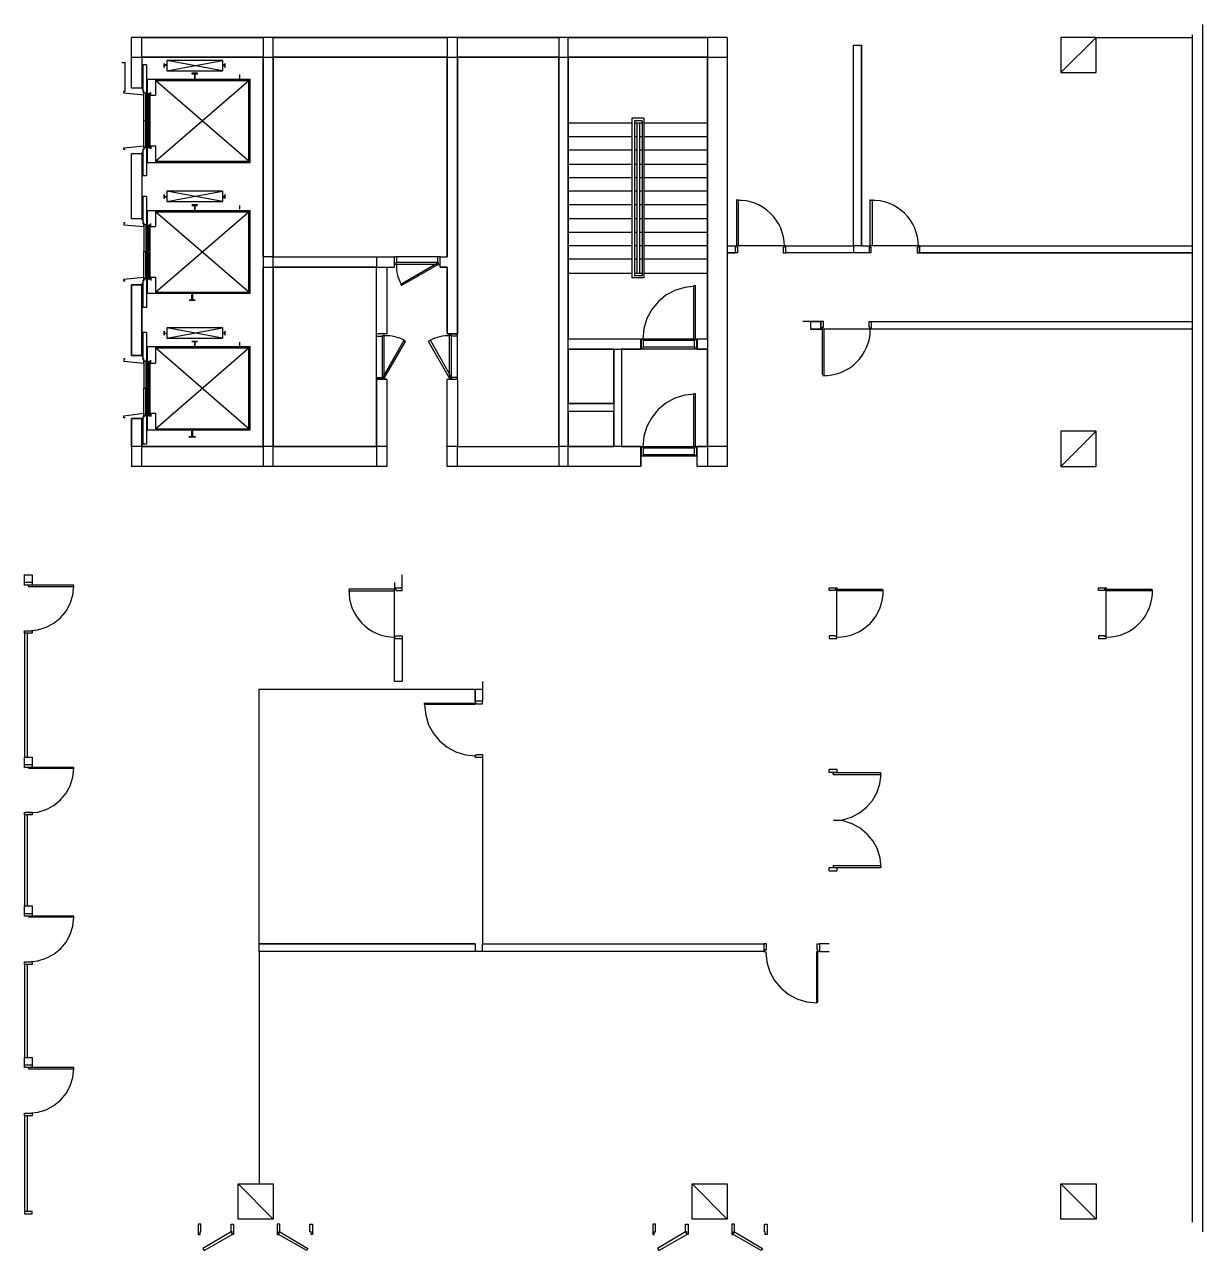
# Model space of a CAD drawing. Header units: millimetres. Extents: x -1062 to 473405, y -148599 to 38948.
# Drawn here: x 236901 to 260219, y -48599 to -24326 of the extents above; entities that cross this region are included whole.
import ezdxf

# ---------------------------------------------------------------- set-up
doc = ezdxf.new("R2010")
doc.units = ezdxf.units.MM
for name, color, linetype in [('COLUMN', 1, 'Continuous'), ('CORE_REF', 8, 'Continuous'), ('DOOR', 3, 'Continuous'), ('WALL', 7, 'Continuous'), ('WINDOW', 4, 'Continuous')]:
    doc.layers.add(name, color=color, linetype=linetype)

msp = doc.modelspace()

# ---------------------------------------------------------------- linework, layer by layer
at = {"layer": 'COLUMN'}
for p, q in [((257413.4, -25279), (258111.6, -24580.5)), ((258111.6, -24580.5), (257413.4, -24580.5)), ((257413.4, -24580.5), (257413.4, -25279)), ((258111.6, -25279), (258111.6, -24580.5)), ((257413.4, -25279), (258111.6, -25279)), ((257413.4, -33077.6), (258111.6, -32379.1)), ((258111.6, -32379.1), (257413.4, -32379.1)), ((257413.4, -32379.1), (257413.4, -33077.6)), ((258111.6, -33077.6), (258111.6, -32379.1)), ((257413.4, -33077.6), (258111.6, -33077.6)), ((241826.2, -47976.3), (241128, -47277.7)), ((241128, -47277.7), (241826.2, -47277.7)), ((241128, -47976.3), (241128, -47277.7)), ((241826.2, -47277.7), (241826.2, -47976.3)), ((250813, -47976.3), (250114.8, -47277.7)), ((250114.8, -47277.7), (250813, -47277.7)), ((250114.8, -47976.3), (250114.8, -47277.7)), ((250813, -47277.7), (250813, -47976.3)), ((258111.6, -47976.3), (257413.4, -47277.7)), ((257413.4, -47277.7), (258111.6, -47277.7)), ((257413.4, -47976.3), (257413.4, -47277.7)), ((258111.6, -47277.7), (258111.6, -47976.3)), ((241826.2, -47976.3), (241128, -47976.3)), ((250813, -47976.3), (250114.8, -47976.3)), ((258111.6, -47976.3), (257413.4, -47976.3))]:
    msp.add_line(p, q, dxfattribs=at)
at = {"layer": 'CORE_REF'}
for p, q in [((239312.9, -25126.6), (239224, -25126.6)), ((239249.4, -25634.7), (239249.4, -25126.6)), ((239312.9, -25126.6), (239312.9, -27323.9)), ((239668.3, -25177.4), (239668.3, -25101.2)), ((239668.3, -25101.2), (239668.3, -25126.6)), ((239668.3, -25126.6), (239693.7, -25126.6)), ((239693.7, -25139.3), (239668.3, -25139.3)), ((239668.3, -25139.3), (239668.3, -25177.4)), ((239719.1, -25126.6), (239693.7, -25126.6)), ((239719.1, -25139.3), (239693.7, -25139.3)), ((239719.1, -25240.9), (240823.4, -25037.7)), ((240823.4, -25037.7), (239719.1, -25037.7)), ((239719.1, -25037.7), (239719.1, -25240.9)), ((240823.4, -25240.9), (239719.1, -25037.7)), ((239719.1, -25240.9), (240823.4, -25240.9)), ((240823.4, -25037.7), (240823.4, -25240.9)), ((240823.4, -25126.6), (240848.8, -25126.6)), ((240823.4, -25139.3), (240848.8, -25139.3)), ((240861.5, -25126.6), (240848.8, -25126.6)), ((240848.8, -25139.3), (240861.5, -25139.3)), ((240874.2, -25101.2), (240861.5, -25126.6)), ((240861.5, -25139.3), (240874.2, -25177.4)), ((240874.2, -25177.4), (240874.2, -25101.2)), ((239338.3, -25406.1), (241369.2, -25406.1)), ((239338.3, -27057.2), (239338.3, -25406.1)), ((239490.6, -25431.5), (241343.8, -25431.5)), ((239490.6, -25431.5), (239490.6, -25723.6)), ((239490.6, -27031.8), (241343.8, -25431.5)), ((241343.8, -27031.8), (239490.6, -25431.5)), ((240328.3, -25291.7), (240214.1, -25291.7)), ((240214.1, -25291.7), (240214.1, -25304.4)), ((240214.1, -25304.4), (240264.9, -25304.4)), ((240264.9, -25304.4), (240264.9, -25342.5)), ((240264.9, -25342.5), (240264.9, -25406.1)), ((240264.9, -25406.1), (240277.6, -25406.1)), ((240277.6, -25342.5), (240277.6, -25304.4)), ((240277.6, -25304.4), (240328.3, -25304.4)), ((240277.6, -25406.1), (240277.6, -25342.5)), ((240328.3, -25304.4), (240328.3, -25291.7)), ((241153.4, -25317.1), (241153.4, -25393.3)), ((241343.8, -27031.8), (241343.8, -25431.5)), ((241369.2, -27057.2), (241369.2, -25406.1)), ((238868.6, -25685.5), (238868.6, -25647.4)), ((238868.6, -25647.4), (238894, -25647.4)), ((239262.1, -25723.6), (238868.6, -25685.5)), ((239224, -25583.9), (239262.1, -25660.1)), ((239262.1, -25660.1), (239236.7, -25660.1)), ((239262.1, -25723.6), (239262.1, -25660.1)), ((239262.1, -26765.1), (239262.1, -25685.5)), ((239300.2, -25685.5), (239262.1, -25685.5)), ((239300.2, -26765.1), (239300.2, -25685.5)), ((239363.7, -26231.6), (239363.7, -25685.5)), ((239363.7, -25685.5), (239389, -25685.5)), ((239389, -26231.6), (239389, -25685.5)), ((239401.7, -25723.6), (239401.7, -25672.8)), ((239401.7, -25723.6), (239490.6, -25723.6)), ((249162.8, -26180.8), (248921.7, -26180.8)), ((248921.7, -26180.8), (248921.7, -29343.5)), ((249162.8, -26180.8), (249162.8, -29343.5)), ((239300.2, -26231.6), (239262.1, -26231.6)), ((239363.7, -26765.1), (239363.7, -26231.6)), ((239363.7, -26231.6), (239389, -26231.6)), ((239389, -26765.1), (239389, -26231.6)), ((248921.7, -26282.4), (247665, -26282.4)), ((249124.8, -26231.6), (248972.4, -26231.6)), ((248972.4, -26231.6), (248972.4, -29305.3)), ((249124.8, -26282.4), (248972.4, -26282.4)), ((249023.2, -26282.4), (249023.2, -29254.5)), ((249074, -26282.4), (249074, -29254.5)), ((249124.8, -26282.4), (249112.1, -26282.4)), ((249124.8, -26231.6), (249124.8, -29305.3)), ((250419.5, -26282.4), (249162.8, -26282.4)), ((248921.7, -26549.2), (247665, -26549.2)), ((249023.2, -26549.2), (248972.4, -26549.2)), ((249124.8, -26549.2), (249074, -26549.2)), ((250419.5, -26549.2), (249162.8, -26549.2)), ((238868.6, -26765.1), (239262.1, -26727)), ((238868.6, -26803.2), (238868.6, -26765.1)), ((238894, -26803.2), (238868.6, -26803.2)), ((239224, -26879.4), (239262.1, -26803.2)), ((239262.1, -26803.2), (239236.7, -26803.2)), ((239249.4, -27323.9), (239249.4, -26815.9)), ((239262.1, -26727), (239262.1, -26803.2)), ((239300.2, -26765.1), (239262.1, -26765.1)), ((239363.7, -26765.1), (239389, -26765.1)), ((239401.7, -26727), (239401.7, -26790.5)), ((239401.7, -26727), (239490.6, -26727)), ((239490.6, -26727), (239490.6, -27031.8)), ((248921.7, -26815.9), (247665, -26815.9)), ((249023.2, -26815.9), (248972.4, -26815.9)), ((249124.8, -26815.9), (249074, -26815.9)), ((250419.5, -26815.9), (249162.8, -26815.9)), ((239338.3, -27057.2), (241369.2, -27057.2)), ((239490.6, -27031.8), (241343.8, -27031.8)), ((248921.7, -27095.3), (247665, -27095.3)), ((249023.2, -27095.3), (248972.4, -27095.3)), ((249124.8, -27095.3), (249074, -27095.3)), ((250419.5, -27095.3), (249162.8, -27095.3)), ((239312.9, -27323.9), (239224, -27323.9)), ((248921.7, -27362.1), (247665, -27362.1)), ((249023.2, -27362.1), (248972.4, -27362.1)), ((249124.8, -27362.1), (249074, -27362.1)), ((250419.5, -27362.1), (249162.8, -27362.1)), ((239719.1, -27832), (240823.4, -27628.8)), ((240823.4, -27628.8), (239719.1, -27628.8)), ((239719.1, -27628.8), (239719.1, -27832)), ((240823.4, -27832), (239719.1, -27628.8)), ((240823.4, -27628.8), (240823.4, -27832)), ((248921.7, -27628.8), (247665, -27628.8)), ((249023.2, -27628.8), (248972.4, -27628.8)), ((249124.8, -27628.8), (249074, -27628.8)), ((250419.5, -27628.8), (249162.8, -27628.8)), ((239312.9, -27730.4), (239224, -27730.4)), ((239249.4, -28238.4), (239249.4, -27730.4)), ((239312.9, -27730.4), (239312.9, -29927.7)), ((239668.3, -27768.5), (239668.3, -27692.3)), ((239668.3, -27692.3), (239668.3, -27730.4)), ((239668.3, -27730.4), (239693.7, -27730.4)), ((239693.7, -27743.1), (239668.3, -27743.1)), ((239668.3, -27743.1), (239668.3, -27768.5)), ((239693.7, -27730.4), (239719.1, -27730.4)), ((239719.1, -27743.1), (239693.7, -27743.1)), ((239719.1, -27730.4), (239719.1, -27743.1)), ((239719.1, -27832), (240823.4, -27832)), ((240328.3, -27895.5), (240214.1, -27895.5)), ((240214.1, -27908.2), (240264.9, -27908.2)), ((240264.9, -27908.2), (240264.9, -27946.3)), ((240277.6, -27946.3), (240277.6, -27908.2)), ((240277.6, -27908.2), (240328.3, -27908.2)), ((240848.8, -27730.4), (240823.4, -27730.4)), ((240823.4, -27730.4), (240823.4, -27743.1)), ((240823.4, -27743.1), (240848.8, -27743.1)), ((240861.5, -27730.4), (240848.8, -27730.4)), ((240848.8, -27743.1), (240861.5, -27743.1)), ((240874.2, -27692.3), (240861.5, -27730.4)), ((240861.5, -27743.1), (240874.2, -27768.5)), ((240874.2, -27768.5), (240874.2, -27692.3)), ((241153.4, -27908.2), (241153.4, -27984.4)), ((248921.7, -27895.5), (247665, -27895.5)), ((249023.2, -27895.5), (248972.4, -27895.5)), ((249124.8, -27895.5), (249074, -27895.5)), ((250419.5, -27895.5), (249162.8, -27895.5)), ((239338.3, -28009.8), (241369.2, -28009.8)), ((239338.3, -29648.3), (239338.3, -28009.8)), ((239490.6, -28035.2), (241343.8, -28035.2)), ((239490.6, -28035.2), (239490.6, -28327.3)), ((239490.6, -29622.9), (241343.8, -28035.2)), ((241343.8, -29622.9), (239490.6, -28035.2)), ((240264.9, -27946.3), (240264.9, -28009.8)), ((240264.9, -28009.8), (240277.6, -28009.8)), ((240277.6, -28009.8), (240277.6, -27946.3)), ((241343.8, -29622.9), (241343.8, -28035.2)), ((241369.2, -29648.3), (241369.2, -28009.8)), ((238894, -28251.1), (238868.6, -28251.1)), ((238868.6, -28251.1), (238868.6, -28289.2)), ((238868.6, -28289.2), (239262.1, -28327.3)), ((239224, -28174.9), (239262.1, -28263.8)), ((239262.1, -28263.8), (239236.7, -28263.8)), ((239262.1, -28327.3), (239262.1, -28263.8)), ((239262.1, -28289.2), (239262.1, -28822.7)), ((239300.2, -28289.2), (239262.1, -28289.2)), ((239300.2, -28289.2), (239300.2, -28822.7)), ((239363.7, -28822.7), (239363.7, -28289.2)), ((239363.7, -28289.2), (239389, -28289.2)), ((239389, -28822.7), (239389, -28289.2)), ((239401.7, -28327.3), (239401.7, -28263.8)), ((239401.7, -28327.3), (239490.6, -28327.3)), ((248921.7, -28174.9), (247665, -28174.9)), ((249023.2, -28174.9), (248972.4, -28174.9)), ((249124.8, -28174.9), (249074, -28174.9)), ((250419.5, -28174.9), (249162.8, -28174.9)), ((248921.7, -28441.7), (247665, -28441.7)), ((249023.2, -28441.7), (248972.4, -28441.7)), ((249124.8, -28441.7), (249074, -28441.7)), ((250419.5, -28441.7), (249162.8, -28441.7)), ((239262.1, -29368.9), (239262.1, -28822.7)), ((239262.1, -28822.7), (239300.2, -28822.7)), ((239300.2, -29368.9), (239300.2, -28822.7)), ((239389, -28822.7), (239363.7, -28822.7)), ((239363.7, -29368.9), (239363.7, -28835.4)), ((239389, -28835.4), (239363.7, -28835.4)), ((239389, -29368.9), (239389, -28835.4)), ((248921.7, -28708.4), (247665, -28708.4)), ((249023.2, -28708.4), (248972.4, -28708.4)), ((249124.8, -28708.4), (249074, -28708.4)), ((250419.5, -28708.4), (249162.8, -28708.4)), ((248921.7, -28975.1), (247665, -28975.1)), ((249023.2, -28975.1), (248972.4, -28975.1)), ((249124.8, -28975.1), (249074, -28975.1)), ((250419.5, -28975.1), (249162.8, -28975.1)), ((238868.6, -29368.9), (239262.1, -29330.8)), ((238868.6, -29407), (238868.6, -29368.9)), ((239262.1, -29330.8), (239262.1, -29394.3)), ((239300.2, -29368.9), (239262.1, -29368.9)), ((239363.7, -29368.9), (239389, -29368.9)), ((239401.7, -29330.8), (239401.7, -29394.3)), ((239401.7, -29330.8), (239490.6, -29330.8)), ((239490.6, -29330.8), (239490.6, -29622.9)), ((248921.7, -29254.5), (247665, -29254.5)), ((249162.8, -29343.5), (248921.7, -29343.5)), ((249023.2, -29254.5), (248972.4, -29254.5)), ((249124.8, -29305.3), (248972.4, -29305.3)), ((249124.8, -29254.5), (249023.2, -29254.5)), ((249124.8, -29254.5), (249112.1, -29254.5)), ((250419.5, -29254.5), (249162.8, -29254.5)), ((238894, -29407), (238868.6, -29407)), ((239224, -29483.2), (239262.1, -29394.3)), ((239262.1, -29394.3), (239236.7, -29394.3)), ((239249.4, -29927.7), (239249.4, -29419.7)), ((239338.3, -29648.3), (241369.2, -29648.3)), ((239490.6, -29622.9), (241343.8, -29622.9)), ((240163.3, -29775.3), (240214.1, -29775.3)), ((240277.6, -29788), (240163.3, -29788)), ((240214.1, -29737.2), (240214.1, -29673.7)), ((240214.1, -29673.7), (240226.8, -29673.7)), ((240214.1, -29775.3), (240214.1, -29737.2)), ((240226.8, -29673.7), (240226.8, -29737.2)), ((240226.8, -29737.2), (240226.8, -29775.3)), ((240226.8, -29775.3), (240277.6, -29775.3)), ((239312.9, -29927.7), (239224, -29927.7)), ((239719.1, -30537.4), (240823.4, -30334.2)), ((240823.4, -30334.2), (239719.1, -30334.2)), ((239719.1, -30334.2), (239719.1, -30537.4)), ((240823.4, -30537.4), (239719.1, -30334.2)), ((240823.4, -30334.2), (240823.4, -30537.4)), ((239312.9, -30423.1), (239224, -30423.1)), ((239249.4, -30943.8), (239249.4, -30423.1)), ((239312.9, -30423.1), (239312.9, -32633.1)), ((239668.3, -30473.9), (239668.3, -30397.7)), ((239668.3, -30397.7), (239668.3, -30423.1)), ((239668.3, -30423.1), (239668.3, -30435.8)), ((239668.3, -30435.8), (239693.7, -30435.8)), ((239668.3, -30435.8), (239668.3, -30473.9)), ((239693.7, -30435.8), (239719.1, -30435.8)), ((239719.1, -30537.4), (240823.4, -30537.4)), ((240848.8, -30435.8), (240823.4, -30435.8)), ((240861.5, -30435.8), (240848.8, -30435.8)), ((240874.2, -30397.7), (240861.5, -30423.1)), ((240861.5, -30423.1), (240861.5, -30435.8)), ((240861.5, -30435.8), (240874.2, -30473.9)), ((240874.2, -30473.9), (240874.2, -30397.7)), ((239338.3, -30702.5), (241369.2, -30702.5)), ((239338.3, -32353.7), (239338.3, -30702.5)), ((239490.6, -30727.9), (241343.8, -30727.9)), ((239490.6, -30727.9), (239490.6, -31032.7)), ((239490.6, -32328.3), (241343.8, -30727.9)), ((241343.8, -32328.3), (239490.6, -30727.9)), ((240214.1, -30600.9), (240264.9, -30600.9)), ((240328.3, -30600.9), (240214.1, -30600.9)), ((240264.9, -30600.9), (240264.9, -30613.6)), ((240264.9, -30613.6), (240264.9, -30639)), ((240264.9, -30639), (240264.9, -30651.7)), ((240264.9, -30651.7), (240264.9, -30702.5)), ((240264.9, -30702.5), (240264.9, -30715.2)), ((240264.9, -30715.2), (240277.6, -30715.2)), ((240277.6, -30613.6), (240277.6, -30600.9)), ((240277.6, -30600.9), (240328.3, -30600.9)), ((240277.6, -30639), (240277.6, -30613.6)), ((240277.6, -30651.7), (240277.6, -30639)), ((240277.6, -30702.5), (240277.6, -30651.7)), ((240277.6, -30715.2), (240277.6, -30702.5)), ((241153.4, -30613.6), (241153.4, -30689.8)), ((241343.8, -32328.3), (241343.8, -30727.9)), ((241369.2, -32353.7), (241369.2, -30702.5)), ((238894, -30943.8), (238868.6, -30943.8)), ((238868.6, -30943.8), (238868.6, -30994.6)), ((238868.6, -30994.6), (239262.1, -31032.7)), ((239224, -30880.3), (239262.1, -30956.5)), ((239262.1, -30956.5), (239236.7, -30956.5)), ((239262.1, -31032.7), (239262.1, -30956.5)), ((239262.1, -30994.6), (239262.1, -31528.1)), ((239300.2, -30994.6), (239262.1, -30994.6)), ((239300.2, -30994.6), (239300.2, -31528.1)), ((239363.7, -31528.1), (239363.7, -30994.6)), ((239363.7, -30994.6), (239389, -30994.6)), ((239389, -31528.1), (239389, -30994.6)), ((239401.7, -31032.7), (239401.7, -30969.2)), ((239401.7, -31032.7), (239490.6, -31032.7)), ((239262.1, -32074.2), (239262.1, -31528.1)), ((239262.1, -31528.1), (239300.2, -31528.1)), ((239300.2, -32074.2), (239300.2, -31528.1)), ((239363.7, -32074.2), (239363.7, -31528.1)), ((239363.7, -31528.1), (239389, -31528.1)), ((239389, -32074.2), (239389, -31528.1)), ((238868.6, -32074.2), (239262.1, -32023.4)), ((239262.1, -32023.4), (239262.1, -32099.6)), ((239401.7, -32023.4), (239401.7, -32086.9)), ((239401.7, -32023.4), (239490.6, -32023.4)), ((239490.6, -32023.4), (239490.6, -32328.3)), ((238868.6, -32112.3), (238868.6, -32074.2)), ((238894, -32112.3), (238868.6, -32112.3)), ((239224, -32175.8), (239262.1, -32099.6)), ((239262.1, -32099.6), (239236.7, -32099.6)), ((239249.4, -32633.1), (239249.4, -32125)), ((239300.2, -32074.2), (239262.1, -32074.2)), ((239363.7, -32074.2), (239389, -32074.2)), ((239338.3, -32353.7), (241369.2, -32353.7)), ((239490.6, -32328.3), (241343.8, -32328.3)), ((240163.3, -32480.7), (240214.1, -32480.7)), ((240163.3, -32493.4), (240163.3, -32480.7)), ((240277.6, -32493.4), (240163.3, -32493.4)), ((240214.1, -32442.6), (240214.1, -32379.1)), ((240214.1, -32379.1), (240226.8, -32379.1)), ((240214.1, -32468), (240214.1, -32442.6)), ((240214.1, -32480.7), (240214.1, -32468)), ((240226.8, -32379.1), (240226.8, -32442.6)), ((240226.8, -32442.6), (240226.8, -32468)), ((240226.8, -32468), (240226.8, -32480.7)), ((240226.8, -32480.7), (240277.6, -32480.7)), ((240277.6, -32480.7), (240277.6, -32493.4)), ((239312.9, -32633.1), (239224, -32633.1))]:
    msp.add_line(p, q, dxfattribs=at)
at = {"layer": 'DOOR'}
for p, q in [((251092.1, -27808.4), (251000, -27807.3)), ((251003.3, -28708.4), (251003.3, -27793.9)), ((251028.7, -27793.9), (251028.7, -28708.4)), ((251182.8, -27818.7), (251092.1, -27808.4)), ((251271.7, -27838), (251182.8, -27818.7)), ((251358, -27866), (251271.7, -27838)), ((251441, -27902.5), (251358, -27866)), ((251520.2, -27947.2), (251441, -27902.5)), ((253643.5, -28708.4), (253643.5, -27793.9)), ((253745, -27808.4), (253652.9, -27807.3)), ((253681.6, -27793.9), (253681.6, -28708.4)), ((253835.7, -27818.7), (253745, -27808.4)), ((253924.6, -27838), (253835.7, -27818.7)), ((254010.8, -27866), (253924.6, -27838)), ((254093.9, -27902.5), (254010.8, -27866)), ((254173.1, -27947.2), (254093.9, -27902.5)), ((251594.8, -27999.9), (251520.2, -27947.2)), ((251664.3, -28060.3), (251594.8, -27999.9)), ((251727.3, -28127.4), (251664.3, -28060.3)), ((251782.8, -28200.1), (251727.3, -28127.4)), ((254247.7, -27999.9), (254173.1, -27947.2)), ((254317.2, -28060.3), (254247.7, -27999.9)), ((254380.2, -28127.4), (254317.2, -28060.3)), ((254435.7, -28200.1), (254380.2, -28127.4)), ((251830.5, -28277.5), (251782.8, -28200.1)), ((251870.2, -28359.1), (251830.5, -28277.5)), ((251901.5, -28444.3), (251870.2, -28359.1)), ((254483.4, -28277.5), (254435.7, -28200.1)), ((254523.1, -28359.1), (254483.4, -28277.5)), ((254554.4, -28444.3), (254523.1, -28359.1)), ((251924.2, -28532.4), (251901.5, -28444.3)), ((251938, -28622.7), (251924.2, -28532.4)), ((251942.7, -28714.7), (251938, -28622.7)), ((254577.1, -28532.4), (254554.4, -28444.3)), ((254590.9, -28622.7), (254577.1, -28532.4)), ((254595.5, -28714.7), (254590.9, -28622.7)), ((250965.3, -28708.4), (251003.3, -28708.4)), ((251016, -28848.1), (250965.3, -28848.1)), ((251028.7, -28708.4), (251003.3, -28708.4)), ((251942.6, -28708.4), (251003.3, -28708.4)), ((251003.3, -28708.4), (251003.3, -28733.8)), ((251003.3, -28733.8), (251016, -28733.8)), ((251016, -28733.8), (251016, -28848.1)), ((251942.6, -28733.8), (251917.3, -28733.8)), ((251917.3, -28733.8), (251917.3, -28848.1)), ((251917.3, -28848.1), (251968, -28848.1)), ((251968, -28708.4), (251942.6, -28708.4)), ((251942.6, -28708.4), (251942.6, -28733.8)), ((253618.2, -28708.4), (253643.5, -28708.4)), ((253656.2, -28848.1), (253618.2, -28848.1)), ((253681.6, -28708.4), (253643.5, -28708.4)), ((254582.8, -28708.4), (253643.5, -28708.4)), ((253643.5, -28708.4), (253643.5, -28733.8)), ((253643.5, -28733.8), (253656.2, -28733.8)), ((253656.2, -28733.8), (253656.2, -28848.1)), ((254582.8, -28733.8), (254570.1, -28733.8)), ((254570.1, -28733.8), (254570.1, -28848.1)), ((254570.1, -28848.1), (254620.9, -28848.1)), ((254620.9, -28708.4), (254582.8, -28708.4)), ((254582.8, -28708.4), (254582.8, -28733.8)), ((244225.2, -29076.7), (244225.2, -28924.3)), ((244263.2, -28924.3), (244225.2, -28924.3)), ((244250.6, -29076.7), (244225.2, -29076.7)), ((244263.2, -29038.6), (244250.6, -29038.6)), ((244250.6, -29038.6), (244250.6, -29076.7)), ((245075.6, -29038.6), (244250.6, -29038.6)), ((245088.3, -29076.7), (244250.6, -29076.7)), ((245075.6, -28924.3), (244263.2, -28924.3)), ((244263.2, -28924.3), (244263.2, -29038.6)), ((244263.6, -29084.3), (244263.7, -29135.3)), ((245075.6, -29051.3), (244352.1, -29470.5)), ((245088.3, -29076.7), (244364.8, -29495.9)), ((245126.4, -28924.3), (245075.6, -28924.3)), ((245075.6, -28924.3), (245075.6, -29038.6)), ((245075.6, -29038.6), (245088.3, -29038.6)), ((245088.3, -29076.7), (245075.6, -29051.3)), ((245088.3, -29038.6), (245088.3, -29076.7)), ((245088.3, -29076.7), (245126.4, -29076.7)), ((245126.4, -29076.7), (245126.4, -28924.3)), ((244263.7, -29135.3), (244267.3, -29186)), ((244267.3, -29186), (244274.3, -29236.1)), ((244274.3, -29236.1), (244284.7, -29285.7)), ((244284.7, -29285.7), (244298.4, -29334.4)), ((244298.4, -29334.4), (244315.4, -29382.1)), ((244315.4, -29382.1), (244335.7, -29428.6)), ((244335.7, -29428.6), (244359.2, -29473.8)), ((244352.1, -29470.5), (244364.8, -29495.9)), ((249777, -29590.9), (249599.1, -29687.5)), ((249973.6, -29529.9), (249777, -29590.9)), ((250184.6, -29508.6), (249973.6, -29529.9)), ((250152.9, -30550.1), (250152.9, -29495.9)), ((250152.9, -29495.9), (250178.3, -29495.9)), ((250178.3, -29495.9), (250178.3, -30550.1)), ((249444.2, -29815.5), (249316.3, -29970.6)), ((249599.1, -29687.5), (249444.2, -29815.5)), ((249316.3, -29970.6), (249219.7, -30148.6)), ((249219.7, -30148.6), (249158.7, -30345.2)), ((252716.9, -30207.1), (252666.2, -30207.1)), ((252691.6, -30359.6), (252691.6, -30321.5)), ((252691.6, -30321.5), (252716.9, -30321.5)), ((252716.9, -30321.5), (252716.9, -30207.1)), ((253618.2, -30321.5), (253618.2, -30207.1)), ((253618.2, -30207.1), (253668.9, -30207.1)), ((253630.9, -30321.5), (253618.2, -30321.5)), ((253630.9, -30359.6), (253630.9, -30321.5)), ((244022.1, -30448.5), (243869.8, -30448.5)), ((243869.8, -30499.3), (243869.8, -30448.5)), ((243869.8, -31312.2), (243869.8, -30499.3)), ((243869.8, -30499.3), (243984, -30499.3)), ((243984, -30499.3), (243984, -30486.6)), ((243984, -30486.6), (244022.1, -30486.6)), ((243984, -31312.2), (243984, -30486.6)), ((243996.7, -31312.2), (244415.6, -30575.5)), ((244022.1, -30486.6), (244022.1, -30448.5)), ((244022.1, -31324.9), (244022.1, -30486.6)), ((244080.6, -30487.1), (244029.7, -30487)), ((244131.2, -30490.6), (244080.6, -30487.1)), ((244181.4, -30497.6), (244131.2, -30490.6)), ((244230.9, -30508), (244181.4, -30497.6)), ((244279.6, -30521.7), (244230.9, -30508)), ((244327.2, -30538.8), (244279.6, -30521.7)), ((244373.8, -30559.1), (244327.2, -30538.8)), ((244418.9, -30582.6), (244373.8, -30559.1)), ((244415.6, -30575.5), (244441, -30600.9)), ((244936, -30575.5), (244897.9, -30600.9)), ((244977.8, -30559.1), (244932.6, -30582.6)), ((245354.9, -31312.2), (244936, -30575.5)), ((245024.3, -30538.8), (244977.8, -30559.1)), ((245072, -30521.7), (245024.3, -30538.8)), ((245120.7, -30508), (245072, -30521.7)), ((245170.2, -30497.6), (245120.7, -30508)), ((245220.3, -30490.6), (245170.2, -30497.6)), ((245271, -30487.1), (245220.3, -30490.6)), ((245321.9, -30487), (245271, -30487.1)), ((245316.8, -30486.6), (245316.8, -30448.5)), ((245316.8, -30448.5), (245469.1, -30448.5)), ((245354.9, -30486.6), (245316.8, -30486.6)), ((245316.8, -31324.9), (245316.8, -30486.6)), ((245354.9, -30499.3), (245354.9, -30486.6)), ((245354.9, -31312.2), (245354.9, -30486.6)), ((245469.1, -30499.3), (245354.9, -30499.3)), ((245469.1, -30499.3), (245469.1, -30448.5)), ((245469.1, -31312.2), (245469.1, -30499.3)), ((249112.1, -30753.3), (249112.1, -30550.1)), ((249112.1, -30550.1), (249137.5, -30550.1)), ((249158.7, -30345.2), (249137.5, -30556.4)), ((249137.5, -30550.1), (249137.5, -30575.5)), ((249137.5, -30550.1), (250152.9, -30550.1)), ((249137.5, -30575.5), (249150.1, -30575.5)), ((249150.1, -30575.5), (249150.1, -30715.2)), ((249150.1, -30575.5), (250165.6, -30575.5)), ((250178.3, -30550.1), (250152.9, -30550.1)), ((250165.6, -30715.2), (250165.6, -30575.5)), ((250165.6, -30575.5), (250178.3, -30575.5)), ((250178.3, -30575.5), (250178.3, -30550.1)), ((250178.3, -30550.1), (250203.7, -30550.1)), ((250203.7, -30550.1), (250203.7, -30753.3)), ((252666.2, -30359.6), (252691.6, -30359.6)), ((252729.6, -30359.6), (252691.6, -30359.6)), ((252691.6, -30359.6), (252691.6, -31261.3)), ((253630.9, -30359.6), (252691.6, -30359.6)), ((252729.6, -31261.3), (252729.6, -30359.6)), ((253602.4, -30636.4), (253625.1, -30548.3)), ((253625.1, -30548.3), (253638.9, -30457.9)), ((253668.9, -30359.6), (253630.9, -30359.6)), ((253638.9, -30457.9), (253643.5, -30365.9)), ((244022.1, -31324.9), (244441, -30600.9)), ((245316.8, -31324.9), (244897.9, -30600.9)), ((249137.5, -30753.3), (249112.1, -30753.3)), ((249137.5, -30715.2), (249137.5, -30753.3)), ((249150.1, -30715.2), (249137.5, -30715.2)), ((250178.3, -30753.3), (249137.5, -30753.3)), ((250165.6, -30715.2), (249150.1, -30715.2)), ((250178.3, -30715.2), (250165.6, -30715.2)), ((250178.3, -30753.3), (250178.3, -30715.2)), ((250203.7, -30753.3), (250178.3, -30753.3)), ((253483.7, -30880.6), (253531.4, -30803.2)), ((253531.4, -30803.2), (253571.1, -30721.5)), ((253571.1, -30721.5), (253602.4, -30636.4)), ((253295.7, -31080.8), (253365.2, -31020.3)), ((253365.2, -31020.3), (253428.2, -30953.2)), ((253428.2, -30953.2), (253483.7, -30880.6)), ((252700.9, -31273.4), (252793, -31272.3)), ((252793, -31272.3), (252883.7, -31261.9)), ((252883.7, -31261.9), (252972.6, -31242.7)), ((252972.6, -31242.7), (253058.8, -31214.6)), ((253058.8, -31214.6), (253141.9, -31178.2)), ((253141.9, -31178.2), (253221.1, -31133.5)), ((253221.1, -31133.5), (253295.7, -31080.8)), ((243869.8, -31350.3), (243869.8, -31312.2)), ((243869.8, -31312.2), (243984, -31312.2)), ((244022.1, -31350.3), (243869.8, -31350.3)), ((243984, -31312.2), (243984, -31324.9)), ((243984, -31324.9), (244022.1, -31324.9)), ((244022.1, -31324.9), (243996.7, -31312.2)), ((244022.1, -31324.9), (244022.1, -31350.3)), ((245316.8, -31324.9), (245354.9, -31312.2)), ((245354.9, -31324.9), (245316.8, -31324.9)), ((245316.8, -31324.9), (245316.8, -31350.3)), ((245316.8, -31350.3), (245469.1, -31350.3)), ((245469.1, -31312.2), (245354.9, -31312.2)), ((245354.9, -31312.2), (245354.9, -31324.9)), ((245469.1, -31350.3), (245469.1, -31312.2)), ((249777, -31724.7), (249599.1, -31821.3)), ((249973.6, -31663.7), (249777, -31724.7)), ((250184.6, -31642.4), (249973.6, -31663.7)), ((250152.9, -32683.9), (250152.9, -31629.7)), ((250152.9, -31629.7), (250178.3, -31629.7)), ((250178.3, -31629.7), (250178.3, -32683.9)), ((249444.2, -31949.3), (249316.3, -32104.4)), ((249599.1, -31821.3), (249444.2, -31949.3)), ((249316.3, -32104.4), (249219.7, -32282.4)), ((249158.7, -32479.1), (249137.5, -32690.2)), ((249219.7, -32282.4), (249158.7, -32479.1)), ((249112.1, -32874.4), (249112.1, -32683.9)), ((249112.1, -32683.9), (249137.5, -32683.9)), ((249137.5, -32683.9), (249137.5, -32709.3)), ((249137.5, -32683.9), (250152.9, -32683.9)), ((249137.5, -32709.3), (249150.1, -32709.3)), ((249150.1, -32709.3), (249150.1, -32849)), ((249150.1, -32709.3), (250165.6, -32709.3)), ((250178.3, -32683.9), (250152.9, -32683.9)), ((250165.6, -32849), (250165.6, -32709.3)), ((250165.6, -32709.3), (250178.3, -32709.3)), ((250178.3, -32709.3), (250178.3, -32683.9)), ((250178.3, -32683.9), (250203.7, -32683.9)), ((250203.7, -32683.9), (250203.7, -32874.4)), ((249137.5, -32874.4), (249112.1, -32874.4)), ((249137.5, -32849), (249137.5, -32874.4)), ((249150.1, -32849), (249137.5, -32849)), ((250178.3, -32874.4), (249137.5, -32874.4)), ((250165.6, -32849), (249150.1, -32849)), ((250178.3, -32849), (250165.6, -32849)), ((250178.3, -32874.4), (250178.3, -32849)), ((250203.7, -32874.4), (250178.3, -32874.4)), ((236901.2, -35427.4), (236901.2, -35376.6)), ((237053.5, -35427.4), (236901.2, -35427.4)), ((236977.3, -35427.4), (236977.3, -35452.8)), ((237878.6, -35427.4), (236977.3, -35427.4)), ((237053.5, -35376.6), (237053.5, -35427.4)), ((237878.6, -35452.8), (237878.6, -35427.4)), ((236977.3, -35452.8), (237878.6, -35452.8)), ((237805.4, -35789), (237858.6, -35622.5)), ((237858.6, -35622.5), (237878.5, -35443.6)), ((243311.3, -35541.7), (244225.2, -35541.7)), ((244225.2, -35503.6), (243323.9, -35503.6)), ((243324.6, -35513), (243325.7, -35605.1)), ((243325.7, -35605.1), (243336.1, -35695.9)), ((244225.2, -35478.2), (244225.2, -35503.6)), ((244225.2, -35541.7), (244225.2, -35503.6)), ((244225.2, -36443.5), (244225.2, -35503.6)), ((244225.2, -35503.6), (244250.6, -35503.6)), ((244250.6, -35503.6), (244250.6, -35529)), ((244250.6, -35529), (244377.5, -35529)), ((244377.5, -35529), (244377.5, -35478.2)), ((252831.2, -35529), (252831.2, -35478.2)), ((252831.2, -35478.2), (252983.5, -35478.2)), ((252945.4, -35529), (252831.2, -35529)), ((252983.5, -35503.6), (252945.4, -35503.6)), ((252945.4, -35503.6), (252945.4, -35529)), ((252983.5, -35478.2), (252983.5, -35503.6)), ((252983.5, -35541.7), (252983.5, -35503.6)), ((252983.5, -35503.6), (253884.7, -35503.6)), ((252983.5, -36443.5), (252983.5, -35503.6)), ((253884.7, -35541.7), (252983.5, -35541.7)), ((253885.3, -35695.9), (253895.6, -35605.1)), ((253895.6, -35605.1), (253896.7, -35513)), ((258162.3, -35529), (258162.3, -35478.2)), ((258162.3, -35478.2), (258314.7, -35478.2)), ((258276.6, -35529), (258162.3, -35529)), ((258314.7, -35503.6), (258276.6, -35503.6)), ((258276.6, -35503.6), (258276.6, -35529)), ((258314.7, -35478.2), (258314.7, -35503.6)), ((258314.7, -35541.7), (258314.7, -35503.6)), ((258314.7, -35503.6), (259215.9, -35503.6)), ((258314.7, -36443.5), (258314.7, -35503.6)), ((259215.9, -35541.7), (258314.7, -35541.7)), ((259216.5, -35695.9), (259226.8, -35605.1)), ((259226.8, -35605.1), (259227.9, -35513)), ((237722.3, -35939.4), (237805.4, -35789)), ((243336.1, -35695.9), (243355.3, -35784.8)), ((243355.3, -35784.8), (243383.3, -35871.1)), ((243383.3, -35871.1), (243419.8, -35954.2)), ((253801.6, -35954.2), (253838, -35871.1)), ((253838, -35871.1), (253866, -35784.8)), ((253866, -35784.8), (253885.3, -35695.9)), ((259132.7, -35954.2), (259169.2, -35871.1)), ((259169.2, -35871.1), (259197.2, -35784.8)), ((259197.2, -35784.8), (259216.5, -35695.9)), ((237480.9, -36178.3), (237613, -36070.4)), ((237613, -36070.4), (237722.3, -35939.4)), ((243419.8, -35954.2), (243464.5, -36033.4)), ((243464.5, -36033.4), (243517.1, -36108.1)), ((243517.1, -36108.1), (243577.5, -36177.7)), ((253643.9, -36177.7), (253704.2, -36108.1)), ((253704.2, -36108.1), (253756.9, -36033.4)), ((253756.9, -36033.4), (253801.6, -35954.2)), ((258975, -36177.7), (259035.4, -36108.1)), ((259035.4, -36108.1), (259088.1, -36033.4)), ((259088.1, -36033.4), (259132.7, -35954.2)), ((236901.2, -36329.2), (237053.5, -36329.2)), ((236901.2, -36380), (236901.2, -36329.2)), ((237053.5, -36380), (236901.2, -36380)), ((236983.7, -36329.2), (237162.7, -36311.2)), ((237053.5, -36329.2), (237053.5, -36380)), ((237162.7, -36311.2), (237329.6, -36259.8)), ((237329.6, -36259.8), (237480.9, -36178.3)), ((243577.5, -36177.7), (243644.6, -36240.7)), ((243644.6, -36240.7), (243717.2, -36296.3)), ((243717.2, -36296.3), (243794.6, -36344)), ((243794.6, -36344), (243876.1, -36383.7)), ((243876.1, -36383.7), (243961.2, -36415)), ((253260.1, -36415), (253345.2, -36383.7)), ((253345.2, -36383.7), (253426.8, -36344)), ((253426.8, -36344), (253504.2, -36296.3)), ((253504.2, -36296.3), (253576.8, -36240.7)), ((253576.8, -36240.7), (253643.9, -36177.7)), ((258591.3, -36415), (258676.4, -36383.7)), ((258676.4, -36383.7), (258758, -36344)), ((258758, -36344), (258835.4, -36296.3)), ((258835.4, -36296.3), (258907.9, -36240.7)), ((258907.9, -36240.7), (258975, -36177.7)), ((243961.2, -36415), (244049.3, -36437.7)), ((244049.3, -36437.7), (244139.6, -36451.5)), ((244139.6, -36451.5), (244231.5, -36456.2)), ((244225.2, -36481.6), (244225.2, -36443.5)), ((244225.2, -36443.5), (244250.6, -36443.5)), ((244250.6, -36443.5), (244250.6, -36430.8)), ((244250.6, -36430.8), (244377.5, -36430.8)), ((244377.5, -36430.8), (244377.5, -36481.6)), ((252945.4, -36430.8), (252831.2, -36430.8)), ((252831.2, -36430.8), (252831.2, -36481.6)), ((252831.2, -36481.6), (252983.5, -36481.6)), ((252945.4, -36443.5), (252945.4, -36430.8)), ((252983.5, -36443.5), (252945.4, -36443.5)), ((252983.5, -36481.6), (252983.5, -36443.5)), ((252989.8, -36456.2), (253081.8, -36451.5)), ((253081.8, -36451.5), (253172.1, -36437.7)), ((253172.1, -36437.7), (253260.1, -36415)), ((258276.6, -36430.8), (258162.3, -36430.8)), ((258162.3, -36430.8), (258162.3, -36481.6)), ((258162.3, -36481.6), (258314.7, -36481.6)), ((258276.6, -36443.5), (258276.6, -36430.8)), ((258314.7, -36443.5), (258276.6, -36443.5)), ((258314.7, -36481.6), (258314.7, -36443.5)), ((258321, -36456.2), (258412.9, -36451.5)), ((258412.9, -36451.5), (258503.2, -36437.7)), ((258503.2, -36437.7), (258591.3, -36415)), ((244821.7, -37796.2), (244842.3, -37999.7)), ((244821.8, -37789.8), (244821.8, -37764.4)), ((244821.8, -37764.4), (245824.5, -37764.4)), ((245824.5, -37789.8), (244821.8, -37789.8)), ((245824.5, -37726.3), (245824.5, -37764.4)), ((245824.5, -37764.4), (245824.5, -37789.8)), ((245824.5, -37764.4), (245849.9, -37764.4)), ((245849.9, -37764.4), (245849.9, -37777.1)), ((245849.9, -37777.1), (245964.1, -37777.1)), ((245964.1, -37777.1), (245964.1, -37726.3)), ((244842.3, -37999.7), (244901.1, -38189.2)), ((244901.1, -38189.2), (244994.1, -38360.7)), ((244994.1, -38360.7), (245117.3, -38510.2)), ((245117.3, -38510.2), (245266.7, -38633.5)), ((245266.7, -38633.5), (245438.1, -38726.6)), ((245438.1, -38726.6), (245627.5, -38785.4)), ((245627.5, -38785.4), (245830.9, -38805.9)), ((245824.5, -38831.3), (245824.5, -38793.2)), ((245824.5, -38793.2), (245849.9, -38793.2)), ((245849.9, -38793.2), (245849.9, -38780.5)), ((245849.9, -38780.5), (245964.1, -38780.5)), ((245964.1, -38780.5), (245964.1, -38831.3)), ((236901.2, -39034.5), (236901.2, -38983.7)), ((237053.5, -39034.5), (236901.2, -39034.5)), ((236977.3, -39034.5), (236977.3, -39047.2)), ((237878.6, -39034.5), (236977.3, -39034.5)), ((236977.3, -39047.2), (237878.6, -39047.2)), ((237053.5, -38983.7), (237053.5, -39034.5)), ((237858.6, -39229.7), (237878.5, -39050.8)), ((237878.6, -39047.2), (237878.6, -39034.5)), ((252831.2, -39072.6), (252983.5, -39072.6)), ((252831.2, -39136.2), (252831.2, -39072.6)), ((252983.5, -39072.6), (252983.5, -39136.2)), ((237805.4, -39396.1), (237858.6, -39229.7)), ((252983.5, -39136.2), (252831.2, -39136.2)), ((252907.3, -39174.3), (252907.3, -39136.2)), ((252907.3, -39136.2), (253846.6, -39136.2)), ((252907.3, -39174.3), (253846.6, -39174.3)), ((253833.5, -39362.9), (253858.7, -39177.8)), ((253846.6, -39136.2), (253846.6, -39174.3)), ((237613, -39677.5), (237722.3, -39546.6)), ((237722.3, -39546.6), (237805.4, -39396.1)), ((253685.4, -39689.5), (253774.5, -39534.7)), ((253774.5, -39534.7), (253833.5, -39362.9)), ((237329.6, -39867), (237480.9, -39785.5)), ((237480.9, -39785.5), (237613, -39677.5)), ((253569.8, -39824), (253685.4, -39689.5)), ((236901.2, -39923.6), (237053.5, -39923.6)), ((236901.2, -39974.4), (236901.2, -39923.6)), ((237053.5, -39974.4), (236901.2, -39974.4)), ((236983.7, -39936.3), (237162.7, -39918.4)), ((237053.5, -39923.6), (237053.5, -39974.4)), ((237162.7, -39918.4), (237329.6, -39867)), ((253099.5, -40070.5), (253273.2, -40017.9)), ((253273.2, -40017.9), (253431.2, -39934.6)), ((253431.2, -39934.6), (253569.8, -39824)), ((252913.7, -40088.8), (253099.5, -40070.5)), ((253104.3, -40095.3), (252913.7, -40076.1)), ((253281.8, -40150.4), (253104.3, -40095.3)), ((253442.4, -40237.7), (253281.8, -40150.4)), ((253582.4, -40353.2), (253442.4, -40237.7)), ((253697.8, -40493.2), (253582.4, -40353.2)), ((253785, -40654), (253697.8, -40493.2)), ((253840.1, -40831.6), (253785, -40654)), ((252831.2, -41015.9), (252983.5, -41015.9)), ((252831.2, -41079.5), (252831.2, -41015.9)), ((252907.3, -40977.8), (252907.3, -41015.9)), ((252907.3, -40977.8), (253846.6, -40977.8)), ((252907.3, -41015.9), (253846.6, -41015.9)), ((252983.5, -41015.9), (252983.5, -41079.5)), ((253859.3, -41022.3), (253840.1, -40831.6)), ((253846.6, -40977.8), (253846.6, -41015.9)), ((236901.2, -41981.2), (236901.2, -41930.4)), ((237053.5, -41981.2), (236901.2, -41981.2)), ((236977.3, -41981.2), (236977.3, -41993.9)), ((237878.6, -41981.2), (236977.3, -41981.2)), ((237053.5, -41930.4), (237053.5, -41981.2)), ((237878.6, -41993.9), (237878.6, -41981.2)), ((236977.3, -41993.9), (237878.6, -41993.9)), ((237805.4, -42342.8), (237858.6, -42176.4)), ((237858.6, -42176.4), (237878.5, -41997.5)), ((237722.3, -42493.3), (237805.4, -42342.8)), ((237480.9, -42732.2), (237613, -42624.3)), ((237613, -42624.3), (237722.3, -42493.3)), ((251587.2, -42527.4), (251536.5, -42527.4)), ((251536.5, -42679.8), (251561.9, -42679.8)), ((251561.9, -42679.8), (251561.9, -42641.7)), ((251561.9, -42641.7), (251587.2, -42641.7)), ((251574.5, -42686.2), (251595, -42889.7)), ((251587.2, -42641.7), (251587.2, -42527.4)), ((252602.7, -42679.8), (252577.3, -42679.8)), ((252577.3, -42679.8), (252577.3, -43683.2)), ((252590, -42527.4), (252640.8, -42527.4)), ((252590, -42641.7), (252590, -42527.4)), ((252602.7, -42641.7), (252590, -42641.7)), ((252602.7, -42679.8), (252602.7, -42641.7)), ((252602.7, -43683.2), (252602.7, -42679.8)), ((252640.8, -42679.8), (252602.7, -42679.8)), ((236901.2, -42883), (237053.5, -42883)), ((236901.2, -42933.8), (236901.2, -42883)), ((237053.5, -42933.8), (236901.2, -42933.8)), ((236983.7, -42883), (237162.7, -42865.1)), ((237053.5, -42883), (237053.5, -42933.8)), ((237162.7, -42865.1), (237329.6, -42813.7)), ((237329.6, -42813.7), (237480.9, -42732.2)), ((251595, -42889.7), (251653.8, -43079.2)), ((251653.8, -43079.2), (251746.9, -43250.7)), ((251746.9, -43250.7), (251870.1, -43400.2)), ((251870.1, -43400.2), (252019.5, -43523.5)), ((252019.5, -43523.5), (252190.9, -43616.6)), ((252190.9, -43616.6), (252380.3, -43675.4)), ((252380.3, -43675.4), (252583.7, -43695.9)), ((252577.3, -43683.2), (252602.7, -43683.2)), ((236901.2, -44978.8), (236901.2, -44927.9)), ((237053.5, -44978.8), (236901.2, -44978.8)), ((236977.3, -44978.8), (236977.3, -45004.2)), ((237878.6, -44978.8), (236977.3, -44978.8)), ((236977.3, -45004.2), (237878.6, -45004.2)), ((237053.5, -44927.9), (237053.5, -44978.8)), ((237858.6, -45173.9), (237878.5, -44995)), ((237878.6, -45004.2), (237878.6, -44978.8)), ((237722.3, -45490.8), (237805.4, -45340.3)), ((237805.4, -45340.3), (237858.6, -45173.9)), ((237480.9, -45729.7), (237613, -45621.8)), ((237613, -45621.8), (237722.3, -45490.8)), ((236983.7, -45880.5), (237162.7, -45862.6)), ((237162.7, -45862.6), (237329.6, -45811.2)), ((237329.6, -45811.2), (237480.9, -45729.7)), ((236901.2, -45880.5), (237053.5, -45880.5)), ((236901.2, -45931.4), (236901.2, -45880.5)), ((237053.5, -45931.4), (236901.2, -45931.4)), ((237053.5, -45880.5), (237053.5, -45931.4))]:
    msp.add_line(p, q, dxfattribs=at)
at = {"layer": 'WALL'}
for p, q in [((250813, -24580.5), (239020.9, -24580.5)), ((239020.9, -25583.9), (239020.9, -24580.5)), ((250813, -24580.5), (250813, -33077.6)), ((253313.5, -28708.4), (253313.5, -24732.9)), ((253465.8, -28708.4), (253465.8, -24732.9)), ((239224, -24974.2), (241623.1, -24974.2)), ((239224, -24974.2), (239224, -25583.9)), ((241623.1, -24974.2), (241623.1, -32683.9)), ((241826.2, -24974.2), (245266, -24974.2)), ((241826.2, -28924.3), (241826.2, -24974.2)), ((245266, -24974.2), (245266, -28924.3)), ((245469.1, -24974.2), (247474.6, -24974.2)), ((245469.1, -30448.5), (245469.1, -24974.2)), ((247474.6, -24974.2), (247474.6, -32683.9)), ((247665, -24974.2), (250419.5, -24974.2)), ((247665, -30550.1), (247665, -24974.2)), ((250419.5, -30550.1), (250419.5, -24974.2)), ((250419.5, -24974.2), (250419.5, -32683.9)), ((238830.5, -25075.8), (238894, -25075.8)), ((238894, -25647.4), (238894, -25075.8)), ((239224, -25583.9), (239020.9, -25583.9)), ((239020.9, -28174.9), (239020.9, -26879.4)), ((239020.9, -26879.4), (239224, -26879.4)), ((239224, -26879.4), (239224, -28174.9)), ((239224, -28174.9), (239020.9, -28174.9)), ((250813, -28708.4), (250965.3, -28708.4)), ((250965.3, -28848.1), (250813, -28848.1)), ((250965.3, -28708.4), (250965.3, -28848.1)), ((251968, -28848.1), (251968, -28708.4)), ((251968, -28708.4), (253313.5, -28708.4)), ((253618.2, -28848.1), (251968, -28848.1)), ((253465.8, -28708.4), (253618.2, -28708.4)), ((253618.2, -28708.4), (253618.2, -28848.1)), ((254620.9, -28708.4), (260015.5, -28708.4)), ((254620.9, -28848.1), (254620.9, -28708.4)), ((260015.5, -28848.1), (254620.9, -28848.1)), ((260015.5, -28708.4), (260015.5, -28848.1)), ((241826.2, -28924.3), (244225.2, -28924.3)), ((244225.2, -29127.5), (244225.2, -28924.3)), ((245126.4, -28924.3), (245266, -28924.3)), ((245126.4, -29127.5), (245126.4, -28924.3)), ((241826.2, -32683.9), (241826.2, -29127.5)), ((241826.2, -29127.5), (243869.8, -29127.5)), ((243869.8, -30448.5), (243869.8, -29127.5)), ((244072.9, -29127.5), (244225.2, -29127.5)), ((244072.9, -29127.5), (244072.9, -30448.5)), ((245126.4, -29127.5), (245266, -29127.5)), ((245266, -29127.5), (245266, -30448.5)), ((239224, -29483.2), (239020.9, -29483.2)), ((239020.9, -29483.2), (239020.9, -30880.3)), ((239224, -30880.3), (239224, -29483.2)), ((252666.2, -30207.1), (252310.8, -30207.1)), ((252666.2, -30359.6), (252666.2, -30207.1)), ((253668.9, -30207.1), (260015.5, -30207.1)), ((253668.9, -30359.6), (253668.9, -30207.1)), ((260015.5, -30207.1), (260015.5, -30359.6)), ((244072.9, -30448.5), (243869.8, -30448.5)), ((245266, -30448.5), (245469.1, -30448.5)), ((247665, -32683.9), (247665, -30550.1)), ((247665, -30550.1), (249099.4, -30550.1)), ((249099.4, -30753.3), (249099.4, -30550.1)), ((250216.4, -30550.1), (250419.5, -30550.1)), ((250216.4, -30550.1), (250216.4, -30753.3)), ((250419.5, -30550.1), (250419.5, -32683.9)), ((252463.1, -30359.6), (252666.2, -30359.6)), ((260015.5, -30359.6), (253668.9, -30359.6)), ((247665, -30753.3), (249099.4, -30753.3)), ((248566.3, -30753.3), (248566.3, -32683.9)), ((248718.6, -30753.3), (248718.6, -32683.9)), ((250216.4, -30753.3), (250419.5, -30753.3)), ((239020.9, -30880.3), (239224, -30880.3)), ((244072.9, -31350.3), (243869.8, -31350.3)), ((243869.8, -31350.3), (243869.8, -32683.9)), ((244072.9, -31350.3), (244072.9, -33077.6)), ((245266, -33077.6), (245266, -31350.3)), ((245266, -31350.3), (245469.1, -31350.3)), ((245469.1, -31350.3), (245469.1, -32683.9)), ((248566.3, -31832.9), (247665, -31832.9)), ((248566.3, -31985.3), (247665, -31985.3)), ((239224, -32125), (239020.9, -32125)), ((239020.9, -32125), (239020.9, -33077.6)), ((239224, -32683.9), (239224, -32125)), ((241623.1, -32683.9), (239224, -32683.9)), ((241521.5, -32683.9), (241623.1, -32683.9)), ((243869.8, -32683.9), (241826.2, -32683.9)), ((245469.1, -32683.9), (247474.6, -32683.9)), ((249099.4, -32683.9), (247665, -32683.9)), ((249099.4, -33077.6), (249099.4, -32683.9)), ((250419.5, -32683.9), (250216.4, -32683.9)), ((250216.4, -33077.6), (250216.4, -32683.9)), ((244072.9, -33077.6), (239020.9, -33077.6)), ((249099.4, -33077.6), (245266, -33077.6)), ((250813, -33077.6), (250216.4, -33077.6)), ((244225.2, -35376.6), (244225.2, -35478.2)), ((244377.5, -35478.2), (244377.5, -35224.2)), ((244225.2, -35478.2), (244377.5, -35478.2)), ((244225.2, -37332.6), (244225.2, -36481.6)), ((244225.2, -36481.6), (244377.5, -36481.6)), ((244377.5, -36481.6), (244377.5, -37332.6)), ((245964.1, -37332.6), (245964.1, -37726.3)), ((241546.9, -42527.4), (241546.9, -37485)), ((241546.9, -37485), (245824.5, -37485)), ((245824.5, -37485), (245824.5, -37726.3)), ((245964.1, -37726.3), (245824.5, -37726.3)), ((260015.5, -37700.9), (260015.5, -37853.3)), ((245824.5, -38831.3), (245964.1, -38831.3)), ((245964.1, -38831.3), (245964.1, -42527.4)), ((252831.2, -41079.5), (252983.5, -41079.5)), ((245824.5, -42527.4), (241546.9, -42527.4)), ((251536.5, -42679.8), (241546.9, -42679.8)), ((241546.9, -42679.8), (241546.9, -47277.7)), ((245964.1, -42527.4), (251536.5, -42527.4)), ((251536.5, -42527.4), (251536.5, -42679.8)), ((252831.2, -42527.4), (252640.8, -42527.4)), ((252640.8, -42527.4), (252640.8, -42679.8)), ((252640.8, -42679.8), (252831.2, -42679.8))]:
    msp.add_line(p, q, dxfattribs=at)
for points in [[(241623.1, -24974.2), (239224, -24974.2), (239224, -24580.5), (241623.1, -24580.5), (241623.1, -24974.2)], [(245266, -24580.5), (245266, -24974.2), (241826.2, -24974.2), (241826.2, -24580.5), (245266, -24580.5)], [(247474.6, -24580.5), (247474.6, -24974.2), (245469.1, -24974.2), (245469.1, -24580.5), (247474.6, -24580.5)], [(250419.5, -24580.5), (250419.5, -24974.2), (247665, -24974.2), (247665, -24580.5), (250419.5, -24580.5)], [(253465.8, -24732.9), (253465.8, -28708.4), (253313.5, -28708.4), (253313.5, -24732.9), (253465.8, -24732.9)], [(239020.9, -24974.2), (239224, -24974.2), (239224, -25583.9), (239020.9, -25583.9), (239020.9, -24974.2)], [(241623.1, -24974.2), (241826.2, -24974.2), (241826.2, -28924.3), (241623.1, -28924.3), (241623.1, -24974.2)], [(245126.4, -28924.3), (245266, -28924.3), (245266, -24974.2), (245469.1, -24974.2), (245469.1, -28924.3), (245469.1, -29127.5), (245469.1, -30448.5), (245266, -30448.5), (245266, -29127.5), (245126.4, -29127.5), (245126.4, -28924.3)], [(247665, -24974.2), (247665, -30550), (249100, -30550), (249100, -30755), (248720, -30755), (248720, -32683.9), (249099.4, -32683.9), (249099.4, -33077.6), (247665, -33077.6), (247665, -32683.9), (247474.6, -32683.9), (247474.6, -30550.1), (247474.6, -24974.2), (247665, -24974.2)], [(250215, -30755), (250215, -30550), (250419.5, -30550), (250419.5, -24974.2), (250813, -24974.2), (250813, -30550.1), (250813, -32683.9), (250419.5, -32683.9), (250419.5, -30755), (250215, -30755)], [(239225, -26880), (239225, -28175), (239020, -28175), (239020, -26880), (239020.9, -26880), (239020.9, -26879.4), (239224, -26879.4), (239224, -26880), (239225, -26880)], [(250965, -28850), (250815, -28850), (250815, -28710), (250965, -28710), (250965, -28850)], [(253313.5, -28708.4), (253313.5, -28848.1), (251968, -28848.1), (251968, -28708.4), (253313.5, -28708.4)], [(260015, -28850), (254620, -28850), (254620, -28710), (254620.9, -28710), (254620.9, -28708.4), (260015.5, -28708.4), (260015.5, -28848.1), (260015, -28848.1), (260015, -28850)], [(243869.8, -28924.3), (243869.8, -29127.5), (241826.2, -29127.5), (241826.2, -28924.3), (243869.8, -28924.3)], [(241826.2, -29127.5), (241826.2, -32683.9), (241623.1, -32683.9), (241623.1, -29127.5), (241826.2, -29127.5)], [(244072.9, -30448.5), (243869.8, -30448.5), (243869.8, -29127.5), (244072.9, -29127.5), (244072.9, -30448.5)], [(239224, -30880), (239224, -30880.3), (239020.9, -30880.3), (239020.9, -30880), (239020, -30880), (239020, -29485), (239020.9, -29485), (239020.9, -29483.2), (239224, -29483.2), (239224, -29485), (239225, -29485), (239225, -30880), (239224, -30880)], [(252666.2, -30207.1), (252666.2, -30359.6), (252463.1, -30359.6), (252463.1, -30207.1), (252666.2, -30207.1)], [(253668.9, -30359.6), (253668.9, -30207.1), (253670, -30207.1), (253670, -30205), (260015, -30205), (260015, -30207.1), (260015.5, -30207.1), (260015.5, -30359.6), (260015, -30359.6), (260015, -30360), (253670, -30360), (253670, -30359.6), (253668.9, -30359.6)], [(247665, -31832.9), (248565, -31832.9), (248565, -30755), (247665, -30755), (247665, -31832.9)], [(244072.9, -31350.3), (244072.9, -32683.9), (243869.8, -32683.9), (243869.8, -31350.3), (244072.9, -31350.3)], [(245469.1, -31350.3), (245469.1, -32683.9), (245266, -32683.9), (245266, -31350.3), (245469.1, -31350.3)], [(248565, -32683.9), (248565, -31985.3), (247665, -31985.3), (247665, -32683.9), (248565, -32683.9)], [(239224, -32125), (239224, -32683.9), (239020.9, -32683.9), (239020.9, -32125), (239224, -32125)], [(239224, -32683.9), (241623.1, -32683.9), (241623.1, -33077.6), (239224, -33077.6), (239224, -32683.9)], [(243869.8, -32683.9), (243869.8, -33077.6), (241826.2, -33077.6), (241826.2, -32683.9), (243869.8, -32683.9)], [(247474.6, -32683.9), (247474.6, -33077.6), (245469.1, -33077.6), (245469.1, -32683.9), (247474.6, -32683.9)], [(250419.5, -32683.9), (250419.5, -33077.6), (250216.4, -33077.6), (250216.4, -32683.9), (250419.5, -32683.9)], [(244377.5, -36481.6), (244377.5, -37332.6), (244225.2, -37332.6), (244225.2, -36481.6), (244377.5, -36481.6)], [(245964.1, -37485), (245964.1, -37726.3), (245824.5, -37726.3), (245824.5, -37485), (245964.1, -37485)], [(241546.9, -42527.4), (245824.5, -42527.4), (245824.5, -42679.8), (241546.9, -42679.8), (241546.9, -42527.4)], [(245964.1, -42527.4), (251536.5, -42527.4), (251536.5, -42679.8), (245964.1, -42679.8), (245964.1, -42527.4)]]:
    msp.add_lwpolyline(points, close=True, dxfattribs=at)
at = {"layer": 'WINDOW'}
for p, q in [((260218.6, -24326.4), (260218.6, -48230.3)), ((258111.6, -24580.5), (260015.5, -24580.5)), ((260015.5, -24529.7), (260015.5, -48039.8)), ((260015.5, -32925.2), (260015.5, -33077.6)), ((236901.2, -35376.6), (236901.2, -35224.2)), ((236901.2, -35224.2), (237053.5, -35224.2)), ((237053.5, -35376.6), (236901.2, -35376.6)), ((237053.5, -35224.2), (237053.5, -35376.6)), ((236901.2, -36380), (236901.2, -38831.3)), ((236952, -36380), (236952, -38831.3)), ((236901.2, -38983.7), (236901.2, -38831.3)), ((236901.2, -38831.3), (237053.5, -38831.3)), ((237053.5, -38831.3), (237053.5, -38983.7)), ((237053.5, -38983.7), (236901.2, -38983.7)), ((236901.2, -39923.6), (236901.2, -41778)), ((236952, -39974.4), (236952, -41778)), ((236901.2, -41930.4), (236901.2, -41778)), ((236901.2, -41778), (237053.5, -41778)), ((237053.5, -41930.4), (236901.2, -41930.4)), ((237053.5, -41778), (237053.5, -41930.4)), ((236901.2, -42933.8), (236901.2, -44775.5)), ((236952, -42933.8), (236952, -44775.5)), ((236901.2, -44927.9), (236901.2, -44775.5)), ((236901.2, -44775.5), (237053.5, -44775.5)), ((237053.5, -44775.5), (237053.5, -44927.9)), ((237053.5, -44927.9), (236901.2, -44927.9)), ((236901.2, -45931.4), (236901.2, -47874.6)), ((236952, -45931.4), (236952, -47823.8)), ((237053.5, -47823.8), (236901.2, -47823.8)), ((236901.2, -47823.8), (236901.2, -47874.6)), ((236901.2, -47874.6), (237053.5, -47874.6)), ((237053.5, -47874.6), (237053.5, -47823.8)), ((240391.8, -48077.9), (240341, -48077.9)), ((240341, -48077.9), (240341, -48281.1)), ((240341, -48281.1), (240379.1, -48281.1)), ((240379.1, -48281.1), (240379.1, -48230.3)), ((240379.1, -48230.3), (240391.8, -48230.3)), ((240391.8, -48230.3), (240391.8, -48077.9)), ((240988.4, -48230.3), (240429.9, -48560.5)), ((240455.3, -48598.6), (241013.8, -48281.1)), ((240988.4, -48230.3), (240988.4, -48077.9)), ((240988.4, -48077.9), (241039.2, -48077.9)), ((241013.8, -48230.3), (240988.4, -48230.3)), ((241013.8, -48281.1), (240988.4, -48230.3)), ((241013.8, -48281.1), (241013.8, -48230.3)), ((241039.2, -48281.1), (241013.8, -48281.1)), ((241039.2, -48077.9), (241039.2, -48281.1)), ((241953.1, -48077.9), (241902.3, -48077.9)), ((241902.3, -48077.9), (241902.3, -48281.1)), ((241902.3, -48281.1), (241927.7, -48281.1)), ((241927.7, -48281.1), (241927.7, -48230.3)), ((241927.7, -48230.3), (241953.1, -48230.3)), ((241927.7, -48281.1), (241953.1, -48230.3)), ((242486.2, -48598.6), (241927.7, -48281.1)), ((241953.1, -48230.3), (241953.1, -48077.9)), ((241953.1, -48230.3), (242511.6, -48560.5)), ((242549.7, -48230.3), (242549.7, -48077.9)), ((242549.7, -48077.9), (242600.4, -48077.9)), ((242575, -48230.3), (242549.7, -48230.3)), ((242575, -48281.1), (242575, -48230.3)), ((242600.4, -48281.1), (242575, -48281.1)), ((242600.4, -48077.9), (242600.4, -48281.1)), ((249391.3, -48077.9), (249340.5, -48077.9)), ((249340.5, -48077.9), (249340.5, -48281.1)), ((249340.5, -48281.1), (249365.9, -48281.1)), ((249365.9, -48281.1), (249365.9, -48230.3)), ((249365.9, -48230.3), (249391.3, -48230.3)), ((249391.3, -48230.3), (249391.3, -48077.9)), ((249987.9, -48230.3), (249429.4, -48560.5)), ((249454.8, -48598.6), (250013.3, -48281.1)), ((249987.9, -48230.3), (249987.9, -48077.9)), ((249987.9, -48077.9), (250038.7, -48077.9)), ((250013.3, -48230.3), (249987.9, -48230.3)), ((250013.3, -48281.1), (249987.9, -48230.3)), ((250013.3, -48281.1), (250013.3, -48230.3)), ((250038.7, -48281.1), (250013.3, -48281.1)), ((250038.7, -48077.9), (250038.7, -48281.1)), ((250952.6, -48077.9), (250901.8, -48077.9)), ((250901.8, -48077.9), (250901.8, -48281.1)), ((250901.8, -48281.1), (250927.2, -48281.1)), ((250927.2, -48281.1), (250927.2, -48230.3)), ((250927.2, -48230.3), (250952.6, -48230.3)), ((250927.2, -48281.1), (250952.6, -48230.3)), ((251485.7, -48598.6), (250927.2, -48281.1)), ((250952.6, -48230.3), (250952.6, -48077.9)), ((250952.6, -48230.3), (251511.1, -48560.5)), ((251549.2, -48230.3), (251549.2, -48077.9)), ((251549.2, -48077.9), (251599.9, -48077.9)), ((251561.9, -48230.3), (251549.2, -48230.3)), ((251561.9, -48281.1), (251561.9, -48230.3)), ((251599.9, -48281.1), (251561.9, -48281.1)), ((251599.9, -48077.9), (251599.9, -48281.1)), ((240429.9, -48560.5), (240455.3, -48598.6)), ((242511.6, -48560.5), (242486.2, -48598.6)), ((249429.4, -48560.5), (249454.8, -48598.6)), ((251511.1, -48560.5), (251485.7, -48598.6))]:
    msp.add_line(p, q, dxfattribs=at)

doc.saveas('drawing.dxf')
